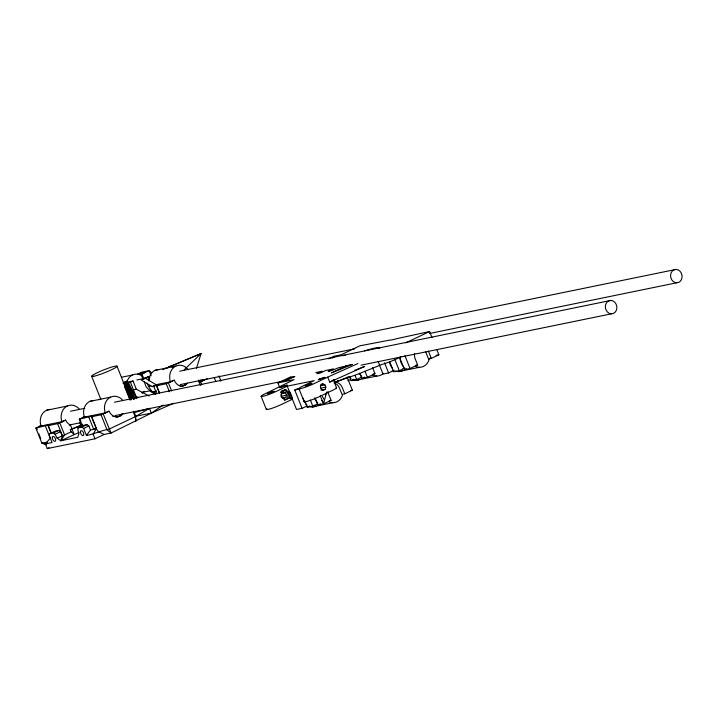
<?xml version="1.0" encoding="UTF-8"?>
<svg xmlns="http://www.w3.org/2000/svg" width="718" height="718" viewBox="0 0 718 718"><rect width="100%" height="100%" fill="white"/><g stroke="black" fill="none" stroke-linecap="round" stroke-linejoin="round"><path stroke-width="1.08" d="M284.319 400.052L287.658 398.463L288.026 393.159L284.22 389.838L285.701 389.533L290.189 393.608M289.21 391.148L289.13 398.158L284.956 400.15L281.151 396.83L281.528 391.525L285.701 389.533M78.074 427.874L81.717 427.129L83.638 428.422L86.456 435.503L90.468 429.983L88.852 425.936L86.932 424.652L83.288 425.397L78.074 427.874L77.822 429.615L78.908 433.762L77.732 437.289L60.797 440.762L57.198 438.222L55.062 434.282L53.581 432.9L49.928 433.645L49.246 435.476L52.064 442.557L45.378 443.93L47.235 448.597L95 438.797L104.137 434.453L111.084 433.035L151.345 413.128L173.684 403.247M326.618 392.028L323.513 403.929L317.957 405.069L315.121 397.943M196.418 368.433L201.085 353.561L162.753 369.573M283.709 391.965L281.815 392.863L281.115 395.097L282.012 397.368L283.987 398.328L285.89 397.422L286.59 395.187L285.692 392.925L283.709 391.965L280.612 392.593M322.974 383.915L321.072 384.812L320.372 387.047L321.269 389.318L323.244 390.278L325.146 389.371L325.846 387.137L324.949 384.875L322.974 383.915L320.901 384.336M78.926 432.496L60.797 440.762L62.412 435.736L57.611 423.674L48.061 425.639L51.256 433.672M60.797 440.762L64.584 434.937L71.172 431.805L74.142 434.417L72.069 429.193L70.301 429.624L71.172 431.805M143.582 391.445L142.254 393.141L144.453 391.265M315.866 372.525L322.176 371.197L316.898 373.701L320.372 372.992L325.649 370.479L333.466 368.881L328.189 371.385C333.26 370.748 338.295 366.808 342.863 367.006L352.089 364.412M46.598 444.756L41.904 443.23L35.9 428.125L41.231 425.361M42.344 442.782L41.904 443.23L47.334 442.117M82.13 426.259L79.33 419.222L84.652 416.458M133.736 411.19L135.747 416.216L151.345 413.128L149.461 408.389L135.307 416.655L109.226 429.068C101.364 430.513 94.282 434.031 86.456 435.503M184.149 369.869L201.085 353.561L166.064 368.226M151.345 413.128L163.166 405.051M82.202 424.769L72.069 429.193M338.016 380.791L335.126 382.281L334.085 379.669M279.823 387.693L277.929 382.936L294.102 379.616L265.436 393.617A10.447 1.131 -21.7 0 0 262.734 396.363A10.447 1.131 -21.7 0 0 276.206 391.409L287.227 386.167L314.233 380.621L303.22 385.871A10.447 1.131 -21.7 0 0 300.519 388.609A10.447 1.131 -21.7 0 0 313.99 383.663L327.686 377.129L329.759 382.093L331.249 381.303A10.447 1.131 -21.7 0 0 332.739 380.387M198.922 380.082L199.721 382.084L199.281 382.523L207.412 378.628M123.487 382.604L127.616 380.881L123.047 383.053L133.036 380.998L136.294 389.183L149.111 396.058M143.124 379.346L141.087 374.231L144.354 372.678M141.087 374.231L149.129 370.641L151.633 372.714M123.281 383.708L130.425 382.245L133.036 380.998M41.447 425.496L39.813 426.268L61.524 421.816L65.652 420.084A9.756 8.302 78.4 0 0 70.22 424.966L72.132 428.754L79.456 425.998L82.301 424.167L81.394 424.347M99.066 399.72L100.735 398.921M143.026 378.951L148.455 376.6L149.676 379.669M148.455 376.6L141.284 380.019L152.225 386.625L159.136 384.498L156.524 385.745L159.324 392.773M35.9 428.125L50.664 424.392L48.061 425.639M57.611 423.674L65.652 420.084M84.868 416.584L83.243 417.364L104.954 412.913L109.082 411.181A9.648 8.203 78.4 0 0 119.664 416.332A8.93 7.593 78.4 0 0 122.895 413.55M49.928 433.645L55.142 431.168L58.795 430.414L60.285 431.796L62.412 435.736L64.584 434.937L59.782 422.875M53.581 432.9L58.795 430.414M152.225 386.625C158.992 382.694 167.402 383.69 174.294 380.154A8.84 7.521 78.4 0 0 184.876 385.306A9.756 8.302 78.4 0 0 187.263 383.259M79.33 419.222L94.094 415.489L91.491 416.727L96.284 428.79L98.366 431.653L104.137 434.453M55.062 434.282L60.285 431.796M70.301 429.624L72.132 428.754M91.491 416.727L101.041 414.771L109.082 411.181M156.524 385.745L166.253 383.744L174.294 380.154M47.119 443.096L45.378 443.93L50.251 438.231L45.458 426.169M57.198 438.222L62.412 435.736M81.717 427.129L86.932 424.652M83.638 428.422L88.852 425.936M47.235 448.597L49.057 447.727M198.958 380.863L200.816 379.984M203.427 379.445L199.703 381.222L203.741 380.387M202.305 380.684L204.172 379.795M277.929 382.936L291.068 376.681M328.638 358.812L334.014 356.254L340.96 354.827L359.942 345.798L389.847 340.081A20.239 2.19 -21.7 0 0 396.614 338.699L429.597 331.519L432.021 337.595M332.147 358.076L333.987 357.205M280.882 391.427L283.386 390.233M378.395 348.562L380.19 347.602A35.388 3.823 -21.7 0 0 365.354 350.644L364.609 350.887M306.712 406.119L302.063 408.336L294.766 390.009L297.647 388.635M405.742 342.863L429.597 331.519M292.423 399.235L281.411 404.485A10.447 1.131 -21.7 0 1 269.995 408.901A10.447 1.131 -21.7 0 1 266.916 408.739M347.808 380.791L350.599 379.472M349.495 376.546L351.12 380.621L353.902 379.292M351.12 380.621L356.675 379.481L361.325 377.264M359.817 373.333L361.845 378.422L364.636 377.094M361.845 378.422L367.401 377.282L374.967 373.683L372.534 367.571M304.8 401.165L307.223 407.268L310.014 405.948M307.223 407.268L312.788 406.128L317.437 403.92M317.957 405.069L320.74 403.74M327.973 391.543A8.849 7.521 78.4 0 0 328.647 394.227L331.079 400.33L323.513 403.929L320.255 395.744M334.112 383.008A8.849 7.521 78.4 0 1 339.56 388.276L341.992 394.388L344.775 393.814L352.341 390.215L347.171 377.246M379.409 364.95L383.035 374.078L388.591 372.938L394.173 370.282L392.324 370.659M389.793 361.899L393.76 371.87L399.325 370.73L404.898 368.083L403.049 368.46M399.729 357.699L404.485 369.671L406.352 368.792M425.505 351.64A8.849 7.521 78.4 0 1 426.097 352.879L428.529 358.991L430.513 358.049M404.485 369.671L410.05 368.531L417.616 364.932L415.183 358.829A8.849 7.521 78.4 0 1 414.582 353.4M428.529 358.991L431.312 358.417L438.869 354.818L436.858 349.756M329.759 382.093L364.717 366.404L354.629 370.38M357.86 363.568L327.686 377.129M401.174 356.442A12.744 1.373 -21.7 0 1 381.752 364.493L358.964 373.755L335.126 382.281L349.19 376.564M352.152 364.52L331.411 372.947L345.493 366.198A32.795 3.545 -21.7 0 0 348.104 365.381M342.863 367.006L349.298 365.166M133.494 412.796L149.461 408.389M169.107 366.539L170.848 366.189L172.679 367.419M121.522 377.255L132.489 375.002M145.215 372.498L137.838 374.015L141.751 372.157L149.129 370.641L151.166 375.756M154.989 370.389L175.829 366.117M136.86 379.975L145.646 378.171M147.845 377.722L150.044 377.273M179.688 371.188L676.042 269.403M147.235 383.268L148.455 386.338L150.645 385.889M133.297 389.802L136.294 389.183M46.437 410.301L67.277 406.029M89.777 401.416L110.617 397.144M141.841 392.477L150.627 390.673M180.272 384.588L354.871 348.786M429.543 333.475L676.625 282.802A6.74 5.735 78.4 0 0 681.185 272.831A6.74 5.735 78.4 0 0 671.186 272.678A6.74 5.735 78.4 0 0 676.625 282.802M148.455 386.338L152.333 391.902L156.668 391.005M179.94 386.203A8.84 7.521 78.4 0 0 184.005 385.485L184.876 385.306M70.552 411.217L84.823 408.291M114.476 402.215L610.83 300.429M342.755 355.697L345.358 355.168M71.136 424.625L81.017 422.597M115.059 415.614L283.071 381.159M361.037 365.175L611.413 313.829A6.74 5.735 78.4 0 0 615.972 303.858A6.74 5.735 78.4 0 0 605.974 303.705A6.74 5.735 78.4 0 0 611.413 313.829M70.705 425.164L69.35 425.146M115.795 417.05A9.648 8.203 78.4 0 0 118.793 416.503L119.664 416.332M436.095 355.392L438.869 354.818M90.468 429.983L96.284 428.79L93.143 434.13L95 438.797M294.766 390.009L299.936 388.941M373.118 374.06L374.967 373.683M415.758 365.318L417.616 364.932M281.555 393.769L285.692 392.925M320.82 385.719L324.949 384.875M288.026 393.159L289.498 392.854M355.913 380.325L376.762 376.053M398.571 371.574L419.42 367.302M281.429 396.246L286.59 395.187M320.686 388.196L325.846 387.137M282.784 398.059L285.89 397.422M321.018 390.224L325.146 389.371M287.658 398.463L292.029 398.221M350.483 390.601L352.341 390.215M329.221 400.716L331.079 400.33M302.063 408.336L296.498 409.475L287.227 386.167M312.043 406.971L332.892 402.699M43.358 443.194L46.383 444.442M152.333 391.902L155.142 393.267M135.181 395.986L138.134 397.575M155.734 394.388L151.462 392.073L146.284 387.137L144.246 382.021M145.198 378.153L156.138 384.758M323.531 402.421L323.019 401.99A13.229 11.246 78.4 0 1 321.7 400.518M136.465 398.517L128.378 382.658L134.769 398.885M134.562 398.921L127.355 382.873L133.683 399.127M133.476 399.163L126.332 383.08L132.175 398.355M131.924 398.409L125.318 383.286L131.044 398.625M131.223 399.684L124.295 383.502L130.272 399.917M124.555 386.751L130.066 399.962M431.312 358.417L428.879 352.314A8.849 7.521 78.4 0 0 428.287 351.075M404.889 355.563L410.05 368.531M394.954 359.763L399.325 370.73M384.543 362.752L388.591 372.938M378.189 361.648L379.58 365.13M364.986 371.197L367.401 377.282M355.087 375.487L356.675 379.481M344.775 393.814L342.342 387.711A8.849 7.521 78.4 0 0 335.701 382.209M333.331 379.777L336.554 387.873M310.356 400.025L312.788 406.128M298.894 388.528L304.1 401.595M290.045 392.1L292.441 398.14L290.978 398.993L288.977 393.958M261.11 396.273L266.315 409.35M218.909 375.909L220.848 380.773M214.296 377.65L215.84 381.536M200.582 381.904L201.749 384.821M198.482 380.522L200.439 385.44M168.425 382.945L171.629 390.996M166.253 383.744L169.457 391.795M156.353 385.072L159.504 392.979M153.751 386.311L156.551 393.347M141.958 374.051L143.995 379.167M130.425 382.245L136.869 398.436M117.007 366.18L130.191 399.307M133.306 411.629L135.307 416.655L135.864 421.242L135.747 416.216M91.671 376.331L100.735 399.109M103.212 413.972L111.084 433.035L107.045 429.867L101.041 414.771M91.491 416.027L95.027 424.912M95.422 425.909L96.293 428.081L93.681 429.328L88.879 417.266M79.761 418.782L80.963 421.798M79.608 422.238L80.954 425.621M48.061 424.93L51.211 432.837M36.34 427.686L37.139 429.696M38.736 433.726L40.738 438.761M219.861 380.711A9.944 1.077 -21.7 0 1 220.848 380.926M186.393 383.439A9.756 8.302 78.4 0 1 184.005 385.485M113.758 416.682A9.648 8.203 78.4 0 1 112.771 416.278M122.024 413.73A8.93 7.593 78.4 0 1 118.793 416.503M126.933 381.716A12.637 10.743 78.4 0 1 142.317 376.044M156.003 393.608A12.637 10.743 78.4 0 1 154.451 392.692M148.805 380.926A12.637 10.743 78.4 0 1 159.082 369.501M170.696 382.443A12.637 10.743 78.4 0 1 174.016 367.248A12.637 10.743 78.4 0 1 187.739 369.025M40.962 425.711A12.637 10.743 78.4 0 1 50.529 409.413M62.143 422.355A12.637 10.743 78.4 0 1 65.455 407.16A12.637 10.743 78.4 0 1 79.186 408.937M84.634 417.741A12.637 10.743 78.4 0 1 93.87 400.518M105.483 413.469A12.637 10.743 78.4 0 1 108.795 398.275A12.637 10.743 78.4 0 1 122.527 400.043M402.672 370.685A12.637 10.743 78.4 0 1 395.403 370.982M429.077 359.7A12.637 10.743 78.4 0 1 415.237 366.279M325.864 394.792A8.849 7.521 78.4 0 1 325.442 393.473M324.482 399.944A13.229 11.246 78.4 0 1 322.472 396.408M317.85 403.049A13.229 11.246 78.4 0 1 314.529 398.041M307.124 405.248A13.229 11.246 78.4 0 1 303.167 398.266M361.737 376.403A13.229 11.246 78.4 0 1 359.305 373.234M392.342 368.379A13.229 11.246 78.4 0 1 389.703 362.868M351.012 378.601A13.229 11.246 78.4 0 1 349.693 377.121M403.067 366.18A13.229 11.246 78.4 0 1 400.061 358.623M336.204 387.63A10.447 1.131 -21.7 0 1 332.228 390.529L319.187 396.731A10.447 1.131 -21.7 0 1 307.78 401.156A10.447 1.131 -21.7 0 1 304.692 400.994M360.014 379.427A12.637 10.743 78.4 0 1 352.744 379.732M383.502 373.297A12.637 10.743 78.4 0 1 372.579 375.029M316.144 406.074A12.637 10.743 78.4 0 1 308.875 406.379M342.54 395.097A12.637 10.743 78.4 0 1 328.709 401.676M268.909 392.908L267.437 393.751L274.195 391.265L268.909 392.908M281.95 386.697L280.478 387.549L287.245 385.063L281.95 386.697M306.694 385.153L305.222 386.006L311.98 383.52L306.694 385.153M319.734 378.951L318.262 379.804L325.021 377.318L319.734 378.951M292.253 377.058L284.911 380.558L287.514 380.019L294.856 376.528L292.253 377.058M93.771 376.277A13.651 1.472 -21.7 0 0 115.715 367.49A13.651 1.472 -21.7 0 0 103.527 369.985A13.651 1.472 -21.7 0 0 93.771 376.277M52.279 437.881A2.692 1.391 64.6 0 0 54.972 441.364A2.692 1.391 64.6 0 0 54.694 437.388A2.692 1.391 64.6 0 0 52.279 437.881M80.425 432.11A2.692 1.391 64.6 0 0 83.117 435.593A2.692 1.391 64.6 0 0 82.83 431.617A2.692 1.391 64.6 0 0 80.425 432.11"/></g></svg>
